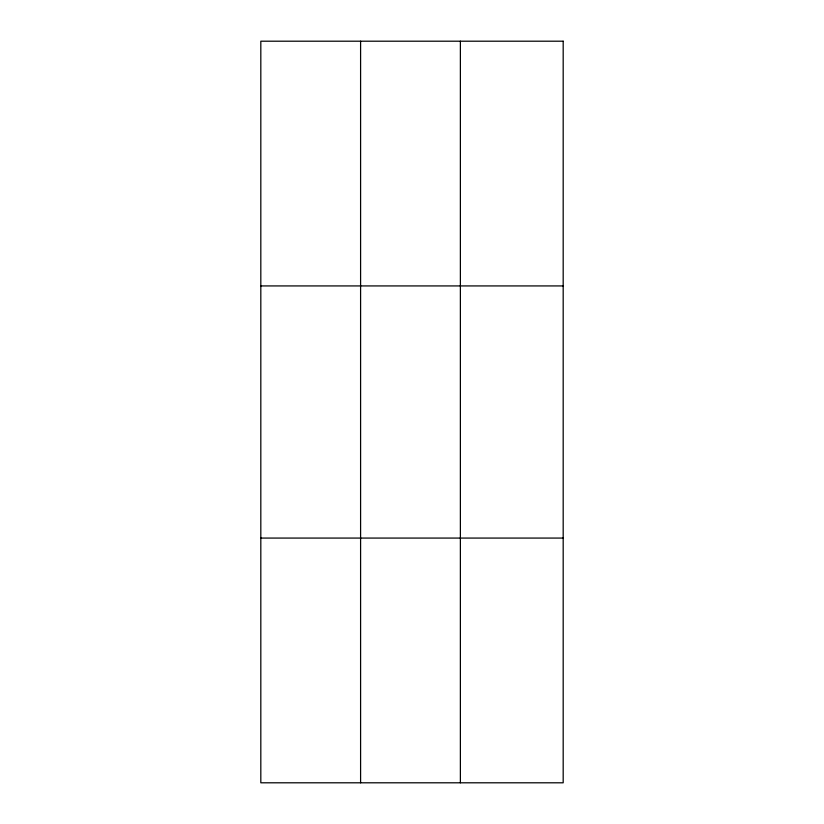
<?xml version="1.0" encoding="UTF-8"?>
<svg xmlns="http://www.w3.org/2000/svg" width="824" height="824" viewBox="0 0 824 824"><rect width="100%" height="100%" fill="white"/><g stroke="black" fill="none" stroke-linecap="round" stroke-linejoin="round"><path stroke-width="1.24" d="M360.593 41.2L360.593 782.8M460.379 41.2L460.379 782.8M260.817 285.928L563.183 285.928M260.817 538.072L563.183 538.072M563.183 41.2L563.183 782.8L260.817 782.8L260.817 41.2L563.183 41.2"/></g></svg>
